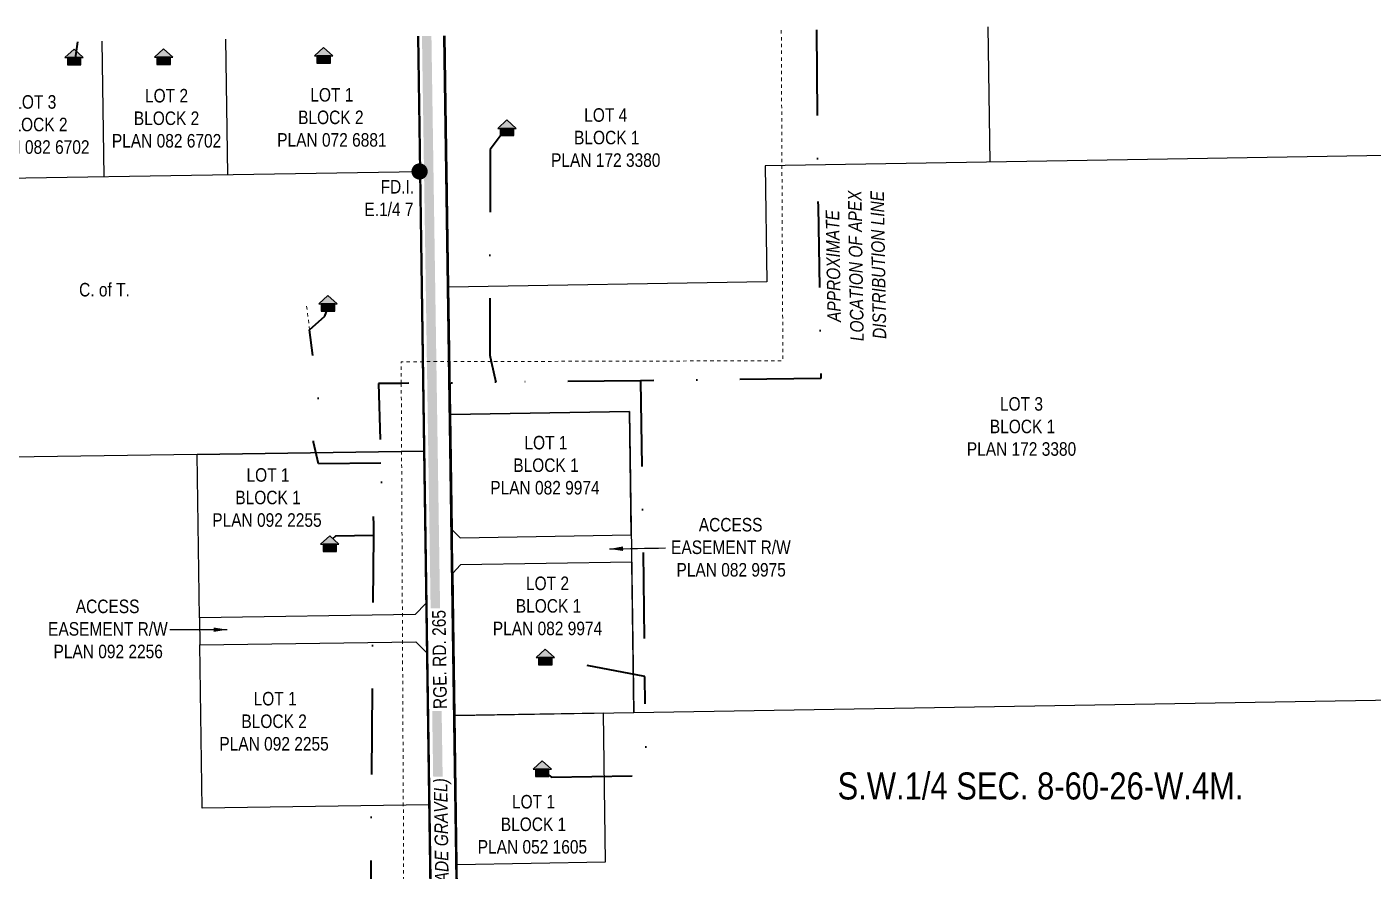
# Model space of a CAD drawing. Extents: x 72365 to 80261, y 6000112 to 6008999.
# Drawn here: x 73058 to 74053, y 6000538 to 6001162 of the extents above; entities that cross this region are included whole.
import ezdxf
from ezdxf.enums import TextEntityAlignment as Align

# ---------------------------------------------------------------- set-up
doc = ezdxf.new("R2010")
doc.units = 0
doc.header["$LTSCALE"] = 5
doc.linetypes.add('DASHDOT', pattern=[25.4, 12.7, -6.35, 0, -6.35])
doc.linetypes.add('foc-ABD', pattern=[1, 0.5, -0.5])
for name, color, linetype in [('AS-POWER', 104, 'foc-POWER'), ('AS-RESIDENCE', 14, 'Continuous'), ('AS-ROADS', 254, 'Continuous'), ('AS-TELEPHONE', 224, 'foc-TEL'), ('C-SYMBOL', 7, 'Continuous'), ('L-MON', 1, 'Continuous'), ('L-ROAD-T', 7, 'Continuous'), ('L-SEC', 7, 'Continuous'), ('L-TITLEDB', 4, 'Continuous'), ('L-TITLEDB-T', 4, 'Continuous')]:
    doc.layers.add(name, color=color, linetype=linetype)
for name, color, linetype, lineweight in [('AS-RECON EXISTING', 151, 'DASHDOT', 40), ('EXISTING PIPE ABD', 113, 'foc-ABD', 13), ('T-TEXT', 48, 'Continuous', 18)]:
    doc.layers.add(name, color=color, linetype=linetype, lineweight=lineweight)
doc.layers.add('AS-RECON EXISTING-T', color=7, linetype='Continuous', true_color=0x7abdff)
doc.styles.add('100L', font='ARIALN.TTF', dxfattribs={"height": 2})
doc.styles.add('175L', font='ARIALN.TTF', dxfattribs={"height": 20})
doc.styles.add('80CG', font='ARIALN.TTF', dxfattribs={"height": 10})
doc.styles.add('80L', font='ARIALN.TTF', dxfattribs={"height": 10})
doc.styles.add('80LS', font='ARIALNI.TTF', dxfattribs={"height": 10})
doc.styles.add('foc-LtypeFont', font='ARIALN.TTF', dxfattribs={"height": 7.35})
doc.linetypes.add('foc-POWER', pattern='A,6,-1,["P",foc-LtypeFont,S=0.2,R=0,X=-0.625,Y=-0.75],-1.24,4', length=12.24)
doc.linetypes.add('foc-TEL', pattern='A,2,-1,["T",foc-LtypeFont,S=0.2,R=0,X=-0.425,Y=-0.75],-1.24,8', length=12.24)
doc.dimstyles.new('Compass 5 000', dxfattribs={"dimscale": 5, "dimtxt": 9, "dimasz": 2, "dimexe": 0.2, "dimexo": 0.0625, "dimgap": 0.5, "dimtad": 0, "dimtih": 1, "dimtoh": 1, "dimzin": 0, "dimdsep": 46, "dimtxsty": '80CG', "dimcen": 0.1, "dimse1": 1, "dimse2": 1, "dimclrd": 256, "dimclrt": 256, "dimaunit": 1, "dimadec": 4, "dimazin": 0, "dimtfac": 0.06, "dimtofl": 0, "dimtmove": 0, "dimatfit": 1, "dimfxl": 0.2, "dimtolj": 1, "dimtzin": 0, "dimlwd": -1, "dimarcsym": 0})

# ---------------------------------------------------------------- blocks, each defined once
blk = doc.blocks.new('fdia')
at = {"color": 255, "const_width": 1}
blk.add_lwpolyline([(-0.5, 0, 1), (0.5, 0, 1)], format="xyb", close=True, dxfattribs=at)
blk = doc.blocks.new('Fdiaa')
blk.add_blockref('fdia', (0, 0))
blk = doc.blocks.new('fdib')
at = {"color": 1, "const_width": 1.6}
blk.add_lwpolyline([(-0.4, 0, 1), (0.4, 0, 1)], format="xyb", close=True, dxfattribs=at)
at = {"color": 1}
blk.add_circle((0, 0), 0.8, dxfattribs=at)
blk = doc.blocks.new('Fdibb')
blk.add_blockref('fdib', (0, 0))
blk = doc.blocks.new('fdicc')
for name in ['Fdibb', 'Fdiaa']:
    blk.add_blockref(name, (0, 0))
blk = doc.blocks.new('FDI')
blk.add_blockref('fdicc', (0, 0))
blk = doc.blocks.new('res_occ')
for points in [[(0.1, 0.89), (-1.26, -0.37), (1.46, -0.37)], [(-0.9, -1.43), (1.1, -1.43), (1.1, -0.37), (-0.9, -0.37)]]:
    blk.add_hatch(color=14).paths.add_polyline_path(points)
at = {"color": 14}
for points in [[(0.1, 0.89), (-1.26, -0.37), (1.46, -0.37)], [(-0.9, -1.43), (1.1, -1.43), (1.1, -0.37), (-0.9, -0.37)]]:
    blk.add_lwpolyline(points, close=True, dxfattribs=at)

msp = doc.modelspace()

# ---------------------------------------------------------------- linework, layer by layer
at = {"layer": 'AS-POWER', "flags": 128}
msp.add_lwpolyline([(73379.21, 6000262.974), (73377.548, 6000378.547), (73366.287, 6001155.6)], dxfattribs=at)
at = {"layer": 'AS-RECON EXISTING', "flags": 128}
for points in [[(73095.173, 6001151.209), (73093.641, 6001139.063)], [(73641.87, 6001160.064), (73642.902, 6001029.313), (73644.983, 6000902.291), (73511.691, 6000900.536), (73404.558, 6000899.365)], [(73410.765, 6001085.25), (73400.429, 6001071.48), (73400.096, 6000919.401), (73401.13, 6000914.758), (73404.558, 6000899.365), (73334.686, 6000898.602), (73317.923, 6000898.419), (73319.561, 6000839.686), (73320.497, 6000806.13), (73313.921, 6000806.028), (73314.094, 6000793.993), (73314.041, 6000786.121), (73310.026, 6000273.49), (73311.198, 6000258.981), (73311.228, 6000254.619), (73311.082, 6000253.732)], [(73319.561, 6000839.686), (73273.512, 6000839.193), (73269.704, 6000855.197), (73273.835, 6000882.934), (73266.907, 6000938.199), (73278.07, 6000948.219), (73279.906, 6000952.869)], [(73511.691, 6000900.536), (73514.495, 6000705.774), (73514.839, 6000681.831)], [(73314.041, 6000786.121), (73286.043, 6000785.719), (73283.953, 6000783.567)], [(73442.615, 6000609.841), (73445.902, 6000607.559), (73505.896, 6000608.421), (73515.895, 6000608.565), (73515.607, 6000628.564), (73515.318, 6000648.562), (73514.839, 6000681.831), (73445.109, 6000695.195)]]:
    msp.add_lwpolyline(points, dxfattribs=at)
at = {"layer": 'AS-ROADS', "const_width": 7, "flags": 128}
msp.add_lwpolyline([(73368.707, 6000151.077), (73353.501, 6001155.393)], dxfattribs=at)
at = {"layer": 'EXISTING PIPE ABD', "flags": 128}
for points in [[(73615.751, 6001159.641), (73616.369, 6001029.156)], [(73616.369, 6001029.156), (73616.909, 6000915.315), (73401.13, 6000914.758)], [(73266.907, 6000938.199), (73264.543, 6000957.051)], [(73401.13, 6000914.758), (73334.608, 6000914.586), (73334.686, 6000898.602)], [(73334.686, 6000898.602), (73337.687, 6000283.091)]]:
    msp.add_lwpolyline(points, dxfattribs=at)
at = {"layer": 'L-SEC', "flags": 128}
for points in [[(73359.931, 6000250.054), (73348.347, 6001055.228)], [(73368.444, 6001055.557), (73380.028, 6000250.401)]]:
    msp.add_lwpolyline(points, dxfattribs=at)
at = {"layer": 'L-TITLEDB', "flags": 128}
for points in [[(73770.327, 6001062.14), (73768.807, 6001162.12)], [(73114.909, 6001051.492), (73113.47, 6001151.505)], [(73204.755, 6001152.984), (73206.244, 6001052.953)], [(73348.347, 6001055.228), (73346.826, 6001155.285)], [(73366.924, 6001155.611), (73369.677, 6000969.832)], [(73185.441, 6000725.339), (73185.731, 6000705.233)]]:
    msp.add_lwpolyline(points, dxfattribs=at)
for points in [[(74084.684, 6000664.801), (74184.788, 6000666.463), (74178.489, 6001068.826), (74078.478, 6001067.188), (73886.686, 6001064.046), (73603.74, 6001059.411), (73604.973, 6000973.686), (73369.677, 6000969.832), (73371.033, 6000875.591), (73503.487, 6000877.819), (73506.69, 6000655.207)], [(73183.699, 6000846.027), (72890.788, 6000841.811), (72887.824, 6001047.856), (73348.347, 6001055.228), (73351.322, 6000848.437)], [(73371.033, 6000875.591), (73372.261, 6000790.3), (73378.326, 6000784.411), (73504.801, 6000786.538), (73503.487, 6000877.819)], [(73352.942, 6000735.749), (73345.059, 6000727.625), (73185.441, 6000725.339), (73183.699, 6000846.027), (73351.322, 6000848.437), (73352.942, 6000735.749)], [(73505.09, 6000766.453), (73378.615, 6000764.326), (73372.722, 6000758.236), (73374.236, 6000652.979), (73506.69, 6000655.207)], [(73355.085, 6000586.948), (73187.472, 6000584.534), (73185.731, 6000705.233), (73345.349, 6000707.524), (73353.464, 6000699.646)], [(73375.819, 6000542.953), (73485.843, 6000544.804), (73484.26, 6000654.83), (73374.236, 6000652.979)]]:
    msp.add_lwpolyline(points, close=True, dxfattribs=at)

# ---------------------------------------------------------------- block references
at = {"layer": 'AS-RESIDENCE', "xscale": 4.99999999999994, "yscale": 4.99999999999994, "zscale": 4.99999999999994}
for p in [(73092.256, 6001141.267), (73158.427, 6001141.593), (73276.752, 6001142.57), (73412.319, 6001088.884), (73279.994, 6000959.183), (73281.318, 6000781.436), (73440.681, 6000697.734), (73438.44, 6000615.165)]:
    msp.add_blockref('res_occ', p, dxfattribs=at)
at = {"layer": 'L-MON', "color": 5, "xscale": 4.99999999999995, "yscale": 4.99999999999995, "zscale": 4.99999999999995}
msp.add_blockref('FDI', (73348.23, 6001055.25), dxfattribs=at)

# ---------------------------------------------------------------- texts
at = {"layer": 'AS-RECON EXISTING-T', "insert": (73650.113, 6000929.144), "char_height": 10, "attachment_point": 1, "rotation": 90.938414, "style": '100L'}
msp.add_mtext_dynamic_manual_height_columns('\\pi14.752;{\\fArial Narrow|b0|i1|c0|p34;APPROXIMATE\\P\\pi0.28789;LOCATION OF APEX \\P\\pi1.6692;DISTRIBUTION LINE}', width=112.76542, gutter_width=50, heights=[0], dxfattribs=at)
at = {"layer": 'C-SYMBOL', "color": 3, "style": '175L'}
msp.add_text('S.W.1/4 SEC. 8-60-26-W.4M.', height=19.98336, dxfattribs=at).set_placement((73807.469, 6000584.941), align=Align.BOTTOM_CENTER)
at = {"layer": 'L-MON', "insert": (73294.797, 6001048.945), "char_height": 9.99168, "attachment_point": 1, "style": '100L'}
msp.add_mtext_dynamic_manual_height_columns('\\pi24.635;FD.I.\\P\\pi12.667;E.1/4 7', width=47.49427, gutter_width=50, heights=[0], dxfattribs=at)
at = {"layer": 'L-TITLEDB-T', "char_height": 10, "attachment_point": 1, "style": '100L'}
for s, width, insert in [('\\pi24.995;LOT 3\\P\\pi16.766;BLOCK 2\\P\\pi0.53431;PLAN 082 6702', 80.46835, (73022.733, 6001111.662)), ('\\pi25.026;LOT 2\\P\\pi16.766;BLOCK 2\\P\\pi0.53431;PLAN 082 6702', 80.46835, (73120.137, 6001116.281)), ('\\pi25.783;LOT 1\\P\\pi16.766;BLOCK 2\\P\\pi1.2915;PLAN 072 6881', 80.46835, (73241.645, 6001116.941)), ('\\pi25.006;LOT 4\\P\\pi17.523;BLOCK 1\\P\\pi0.51385;PLAN 172 3380', 80.46835, (73444.962, 6001102)), ('\\pi22.216;C. of T.', 80.46835, (73074.215, 6000972.855)), ('\\pi24.995;LOT 3\\P\\pi17.523;BLOCK 1\\P\\pi0.51385;PLAN 172 3380', 80.46835, (73752.428, 6000888.408)), ('\\pi25.783;LOT 1\\P\\pi17.523;BLOCK 1\\P\\pi0.51385;PLAN 082 9974', 80.46835, (73399.979, 6000859.771)), ('\\pi25.783;LOT 1\\P\\pi17.523;BLOCK 1\\P\\pi0.46951;PLAN 092 2255', 80.46835, (73194.445, 6000835.892)), ('\\pi23.413;ACCESS \\P\\pi2.9392;EASEMENT R/W\\P\\pi6.8989;PLAN 082 9975', 93.32714, (73531.317, 6000799.09)), ('\\pi25.026;LOT 2\\P\\pi17.523;BLOCK 1\\P\\pi0.51385;PLAN 082 9974', 80.46835, (73401.882, 6000755.749)), ('\\pi23.413;ACCESS \\P\\pi2.9392;EASEMENT R/W\\P\\pi6.933;PLAN 092 2256', 93.32714, (73070.573, 6000738.723)), ('\\pi25.783;LOT 1\\P\\pi16.766;BLOCK 2\\P\\pi0.46951;PLAN 092 2255', 80.46835, (73199.694, 6000670.455)), ('\\pi25.783;LOT 1\\P\\pi17.523;BLOCK 1\\P\\pi0.46951;PLAN 052 1605', 80.46835, (73390.775, 6000594.285))]:
    msp.add_mtext_dynamic_manual_height_columns(s, width=width, gutter_width=55, heights=[0], dxfattribs=dict(at, insert=insert))

# ---------------------------------------------------------------- leaders
at = {"layer": 'L-TITLEDB-T', "path_type": 1}
for points in [[(73488.587, 6000776.15), (73530.127, 6000776.964)], [(73205.839, 6000716.479), (73163.57, 6000716.479)]]:
    msp.add_leader(points, dimstyle='Compass 5 000', override={"dimgap": 0.5, "dimtad": 0}, dxfattribs=at)

# ---------------------------------------------------------------- next in the draw order: texts
at = {"layer": 'L-ROAD-T', "insert": (73357.952, 6000694.31), "char_height": 10, "width": 73.99175, "attachment_point": 2, "rotation": 90.812222, "style": '80L', "bg_fill": 3, "box_fill_scale": 1.1, "bg_fill_color": 256, "bg_fill_transparency": 0}
msp.add_mtext('RGE. RD. 265', dxfattribs=at)

# ---------------------------------------------------------------- next in the draw order: linework, layer by layer
at = {"layer": 'AS-TELEPHONE', "flags": 128}
msp.add_lwpolyline([(73361.663, 6000206.478), (73359.937, 6000311.87), (73347.721, 6001155.3)], dxfattribs=at)

# ---------------------------------------------------------------- next in the draw order: texts
at = {"layer": 'T-TEXT', "insert": (73359.594, 6000541.686), "char_height": 10, "width": 130.0263, "attachment_point": 2, "rotation": 90.812222, "style": '80LS', "bg_fill": 3, "box_fill_scale": 1.1, "bg_fill_color": 256, "bg_fill_transparency": 0}
msp.add_mtext('(HIGH GRADE GRAVEL)', dxfattribs=at)

doc.saveas('drawing.dxf')
